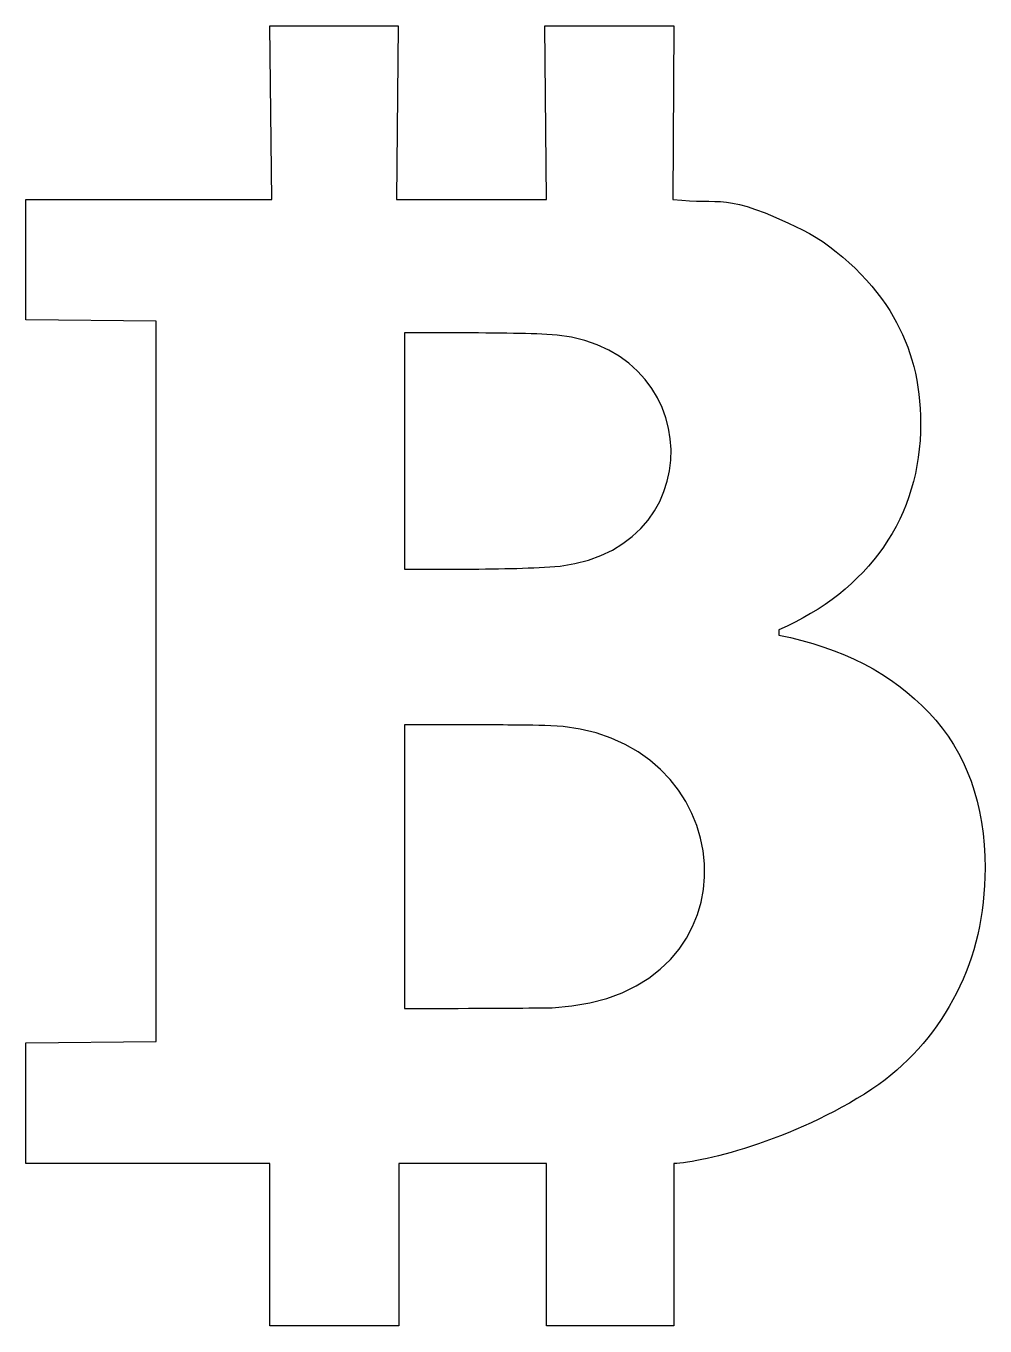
# Model space of a CAD drawing. Extents: x 49.1 to 84.3, y 92 to 139.6.
import ezdxf

# ---------------------------------------------------------------- set-up
doc = ezdxf.new("R2010")
doc.units = 0
doc.layers.add('Layer_1', color=7, linetype='CONTINUOUS')

msp = doc.modelspace()

# ---------------------------------------------------------------- linework, layer by layer
at = {"layer": 'Layer_1', "color": 7}
for points in [[(72.859748, 97.965798), (72.859748, 92.012671), (68.19196, 92.012671), (68.19196, 97.965798), (62.78796, 97.965798), (62.78796, 92.012671), (58.065447, 92.012671), (58.065447, 97.965798), (51.661219, 97.965798), (49.12956, 97.965798), (49.12956, 102.378621), (53.89206, 102.425824), (53.89206, 111.204276), (53.89206, 115.617107), (53.89206, 120.02993), (53.89206, 128.808389), (49.12956, 128.855592), (49.12956, 133.268423), (51.446732, 133.268423), (58.129529, 133.268423), (58.065449, 139.618419), (62.76387, 139.618419), (62.69979, 133.268423), (68.191961, 133.268423), (68.12788, 139.618419), (72.858341, 139.618419), (72.826301, 133.268423)], [(63.853821, 128.383378), (62.99587, 128.383378), (62.99587, 119.724437), (64.425788, 119.724437)], [(76.699234, 117.501975), (76.699234, 117.312304)], [(64.997755, 114.028111), (62.99587, 114.028111), (62.99587, 103.644596), (63.663165, 103.644596)]]:
    msp.add_lwpolyline(points, dxfattribs=at)
for points in [[(68.024415, 128.335951)], [(68.13628, 114.004398)], [(84.253964, 108.777085)]]:
    msp.add_lwpolyline(points, close=True, dxfattribs=at)
for points in [[(72.826301, 133.268423), (74.643653, 133.045493), (74.639324, 133.593044), (77.569391, 132.155928)], [(77.569391, 132.155928), (78.919866, 131.476269), (80.242248, 130.130932), (80.893657, 128.9771)], [(80.893657, 128.9771), (81.560954, 127.839073), (81.894599, 126.535082), (81.894599, 125.065126)], [(68.024415, 128.335951), (67.039361, 128.367594), (65.649162, 128.383378), (63.853821, 128.383378)], [(68.119743, 119.795577), (74.457469, 120.039371), (74.175712, 128.210209), (68.024415, 128.335951)], [(81.894599, 125.065126), (81.894599, 123.358087), (81.441793, 121.848618), (80.536175, 120.536719)], [(80.536175, 120.536719), (79.630565, 119.240628), (78.351585, 118.229046), (76.699234, 117.501975)], [(64.425788, 119.724437), (65.871594, 119.724437), (67.102913, 119.74815), (68.119743, 119.795577)], [(76.699234, 117.312304), (79.018882, 116.853929), (80.853939, 115.905574), (82.204414, 114.467231)], [(82.204414, 114.467231), (83.570778, 113.028888), (84.253964, 111.13217), (84.253964, 108.777085)], [(68.13628, 114.004398), (66.881129, 114.020182), (66.364121, 114.028111), (64.997755, 114.028111)], [(68.398431, 103.66831), (76.33297, 104.053247), (75.425683, 113.890648), (68.13628, 114.004398)], [(84.253979, 108.777077), (84.253979, 107.07003), (83.904445, 105.544755), (83.205371, 104.201251)], [(83.205371, 104.201251), (82.522193, 102.85774), (81.576858, 101.74342), (80.369372, 100.858291)], [(63.663165, 103.644596), (66.237017, 103.644596), (67.286273, 103.652526), (68.398431, 103.66831)], [(80.369372, 100.858291), (77.585159, 98.919315), (73.887963, 97.969374), (72.859748, 97.965798)]]:
    msp.add_open_spline(points, degree=3, dxfattribs=at)

doc.saveas('drawing.dxf')
